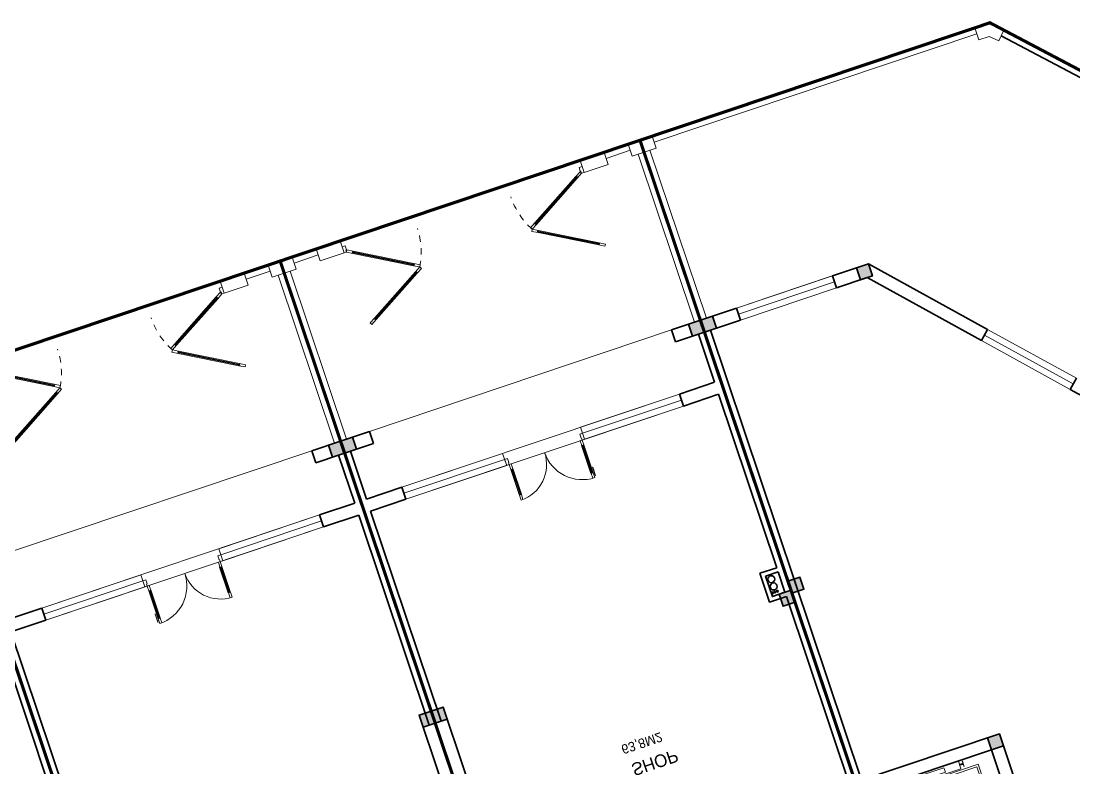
# Model space of a CAD drawing. Header units: metres. Extents: x 568336 to 569219, y 2065964 to 2066430.
# Drawn here: x 568480 to 568496.64, y 2066035.46 to 2066047.26 of the extents above; entities that cross this region are included whole.
import ezdxf

# ---------------------------------------------------------------- set-up
doc = ezdxf.new("R2010")
doc.units = ezdxf.units.M
for name, pattern in [('$AUDIT_BAD_LTYPE2', [0]), ('CENTER', [2, 1.25, -0.25, 0.25, -0.25]), ('HIDDEN', [0.375, 0.25, -0.125])]:
    doc.linetypes.add(name, pattern=pattern)
doc.layers.get('0').update_dxf_attribs({"linetype": 'CONTINUOUS'})
for name, color, linetype, lineweight in [('-CENTER', 143, 'CENTER', 13), ('-CONCRETE', 1, 'CONTINUOUS', 35), ('-DOOR', 137, 'CONTINUOUS', 9), ('-HATCH', 8, 'CONTINUOUS', 5), ('-LINE1', 7, 'CONTINUOUS', 18), ('-LINE2', 252, 'CONTINUOUS', 9), ('-STEEL1', 1, 'CONTINUOUS', 35), ('-WALL', 4, 'CONTINUOUS', 35), ('A-NET THAY', 125, 'CONTINUOUS', 18), ('TEXT25', 2, 'CONTINUOUS', 13)]:
    doc.layers.add(name, color=color, linetype=linetype, lineweight=lineweight)
for name, color, linetype in [('-RANH GIOI LO DAT', 12, 'CONTINUOUS'), ('APOLIC', 7, 'CONTINUOUS'), ('ChiaLo', 128, 'CENTER'), ('ViaHeS', 32, 'CONTINUOUS')]:
    doc.layers.add(name, color=color, linetype=linetype)
doc.styles.add('SVN_AVO_thuong', font='')
doc.styles.add('T1', font='', dxfattribs={"height": 200})
doc.styles.get('SVN_AVO_thuong').set_extended_font_data('SVN-Avo')
doc.styles.get('T1').set_extended_font_data('VNgeometric Light')

# ---------------------------------------------------------------- blocks, each defined once
blk = doc.blocks.new('X-5M-DH-2-CORE$0$A$C75E80C28')
at = {"layer": '-LINE2', "linetype": 'Continuous', "ltscale": 2}
for p, q in [((-731, -149), (731, -149)), ((-731, -1305), (-731, -149)), ((-557, -112), (-560, -112)), ((-510, -22), (-510, -51)), ((-507, -22), (-510, -22)), ((-510, -109), (-510, -79)), ((-507, -22), (-507, -51)), ((-507, -109), (-507, -79)), ((-456, -57), (-501, -57)), ((-456, -60), (-501, -60)), ((-456, -70), (-501, -70)), ((-456, -73), (-501, -73)), ((-453, -63), (-453, -67)), ((-450, -63), (-450, -67)), ((450, -63), (450, -67)), ((453, -63), (453, -67)), ((456, -57), (501, -57)), ((456, -60), (501, -60)), ((456, -70), (501, -70)), ((456, -73), (501, -73)), ((457, -112), (460, -112)), ((507, -22), (510, -22)), ((507, -22), (507, -51)), ((507, -109), (507, -79)), ((510, -22), (510, -51)), ((510, -109), (510, -79)), ((731, -1305), (731, -149)), ((-700, -179), (700, -179)), ((-700, -1225), (-700, -179)), ((700, -1225), (700, -179)), ((840, -1305), (-840, -1305)), ((-840, -1365), (-840, -1305)), ((-700, -1225), (-400, -1225)), ((425, -1309), (-425, -1309)), ((-425, -1343), (-425, -1309)), ((-400, -1305), (-400, -1225)), ((0, -1309), (0, -1343)), ((700, -1225), (400, -1225)), ((400, -1305), (400, -1225)), ((425, -1343), (425, -1309)), ((840, -1365), (840, -1305)), ((840, -1365), (-840, -1365)), ((840, -1395), (-840, -1395)), ((-840, -1395), (-840, -1455)), ((-840, -1455), (-435, -1455)), ((-435, -1450), (-435, -1460)), ((-435, -1450), (-400, -1450)), ((-435, -1460), (-425, -1460)), ((-435, -1490), (-435, -1500)), ((-435, -1490), (-425, -1490)), ((-433, -1452), (-433, -1458)), ((-433, -1452), (-402, -1452)), ((-433, -1458), (-425, -1458)), ((-433, -1492), (-433, -1498)), ((-433, -1492), (-425, -1492)), ((430, -1406), (-430, -1406)), ((-430, -1406), (-430, -1446)), ((430, -1446), (-430, -1446)), ((425, -1343), (-425, -1343)), ((-425, -1458), (-425, -1460)), ((-425, -1490), (-425, -1492)), ((-402, -1452), (-402, -1498)), ((400, -1450), (-400, -1450)), ((-400, -1450), (-400, -1500)), ((0, -1406), (0, -1446)), ((400, -1450), (400, -1500)), ((435, -1450), (400, -1450)), ((402, -1452), (402, -1498)), ((433, -1452), (402, -1452)), ((433, -1458), (425, -1458)), ((425, -1458), (425, -1460)), ((435, -1460), (425, -1460)), ((425, -1490), (425, -1492)), ((435, -1490), (425, -1490)), ((433, -1492), (425, -1492)), ((430, -1406), (430, -1446)), ((433, -1452), (433, -1458)), ((433, -1492), (433, -1498)), ((435, -1450), (435, -1460)), ((840, -1455), (435, -1455)), ((435, -1490), (435, -1500)), ((840, -1395), (840, -1455)), ((-435, -1500), (-400, -1500)), ((-433, -1498), (-402, -1498)), ((435, -1500), (400, -1500)), ((433, -1498), (402, -1498))]:
    blk.add_line(p, q, dxfattribs=at)
for points in [[(-450, 0), (-450, -130), (450, -130), (450, 0)], [(-200, -29), (200, -29), (200, -101), (-200, -101)], [(-36, -584), (36, -584), (36, -984), (-36, -984)]]:
    blk.add_lwpolyline(points, close=True, dxfattribs=at)
for points in [[(-780, -789), (-751, -789, 0.414214), (-750, -788), (-750, -784), (-750, -780, 0.414214), (-751, -779), (-780, -779, -0.256978), (-784, -782), (-798, -782, -0.414214), (-801, -779), (-804, -749, 0.414214), (-807, -746), (-812, -746), (-812, -784), (-812, -821), (-807, -821, 0.414214), (-804, -818), (-801, -789, -0.414214), (-798, -786), (-784, -786, -0.256978), (-780, -789)], [(780, -789), (751, -789, -0.414214), (750, -788), (750, -784), (750, -780, -0.414214), (751, -779), (780, -779, 0.256978), (784, -782), (798, -782, 0.414214), (801, -779), (804, -749, -0.414214), (807, -746), (812, -746), (812, -784), (812, -821), (807, -821, -0.414214), (804, -818), (801, -789, 0.414214), (798, -786), (784, -786, 0.256978), (780, -789)]]:
    blk.add_lwpolyline(points, format="xyb", dxfattribs=at)
for centre, radius, start, end in [((-501, -51), 9.4, 180, 270), ((-501, -79), 9.4, 90, 180), ((-501, -51), 6.2, 180, 270), ((-501, -79), 6.2, 90, 180), ((-456, -63), 6.2, 0, 90), ((-456, -63), 3, 0, 90), ((-456, -67), 6.2, 270, 0), ((-456, -67), 3, 270, 0), ((456, -63), 6.2, 90, 180), ((456, -67), 6.2, 180, 270), ((456, -63), 3, 90, 180), ((456, -67), 3, 180, 270), ((501, -51), 6.2, 270, 0), ((501, -51), 9.4, 270, 0), ((501, -79), 9.4, 0, 90), ((501, -79), 6.2, 0, 90)]:
    blk.add_arc(centre, radius, start, end, dxfattribs=at)
blk = doc.blocks.new('A$C5C575821')
at = {"layer": '-CONCRETE'}
h = blk.add_hatch(color=256, dxfattribs=at)
h.dxf.hatch_style = 1
h.paths.add_polyline_path([(0, 200), (0, 0), (200, 0), (200, 200)])
blk.add_lwpolyline([(0, 0), (200, 0), (200, 200), (0, 200)], close=True, dxfattribs=at)
blk = doc.blocks.new('truc M5')
at = {"layer": '-WALL'}
for p in [(-200, 14600), (6400, 14600), (6400, 9200), (-200, 4150), (6400, 4150), (-200, -200), (2400, -200)]:
    blk.add_blockref('A$C5C575821', p, dxfattribs=at)
blk = doc.blocks.new('M5-T1.1')
at = {"layer": '-CONCRETE'}
blk.add_lwpolyline([(615312, -26316), (615912, -26316), (615912, -27816), (613912, -27816), (613912, -26316), (614512, -26316), (614512, -26116), (613712, -26116), (613712, -28016), (616112, -28016), (616112, -26116), (615312, -26116), (615312, -26316)], dxfattribs=at)
at = {"layer": '-DOOR'}
blk.add_line((614511, -35716), (615911, -35716), dxfattribs=at)
for points in [[(617970, -34133), (619054, -32956), (618907, -32820), (617823, -33997)], [(614312, -35716), (614312, -35516), (615912, -35516), (615912, -35716)]]:
    blk.add_lwpolyline(points, close=True, dxfattribs=at)
for points in [[(618980, -32888), (617896, -34065)], [(615912, -35616), (614312, -35616)]]:
    blk.add_lwpolyline(points, dxfattribs=at)
at = {"layer": '-LINE1'}
for p, q in [((613811, -38516), (613812, -35716)), ((619296, -38616), (613912, -38616))]:
    blk.add_line(p, q, dxfattribs=at)
for points in [[(619546, -38716), (619727, -38544), (619589, -38399), (619466, -38516)], [(619466, -38516), (619296, -38516), (619296, -38716), (619546, -38716)]]:
    blk.add_lwpolyline(points, dxfattribs=at)
blk.add_lwpolyline([(613712, -38716), (613912, -38716), (613912, -38516), (613712, -38516)], close=True, dxfattribs=at)
at = {"layer": '-RANH GIOI LO DAT', "linetype": 'HIDDEN', "ltscale": 10, "const_width": 50}
blk.add_lwpolyline([(623601, -18716), (613712, -18716), (613712, -38716), (619546, -38716), (624310, -33722)], close=True, dxfattribs=at)
at = {"layer": '-WALL'}
for p, q in [((613712, -20716), (613712, -35716)), ((613812, -28016), (613812, -35516)), ((620312, -31295), (618907, -32820)), ((619054, -32956), (618907, -32820)), ((617823, -33997), (616424, -35516)), ((617970, -34133), (617823, -33997)), ((617970, -34133), (616512, -35716)), ((614312, -35516), (613912, -35516)), ((614312, -35516), (614312, -35716)), ((616424, -35516), (615912, -35516)), ((615912, -35516), (615912, -35716)), ((614312, -35716), (613712, -35716)), ((616512, -35716), (615912, -35716))]:
    blk.add_line(p, q, dxfattribs=at)
blk.add_line((619649, -38462), (621848, -36156))
at = {"layer": '-STEEL1'}
blk.add_blockref('truc M5', (613912, -35516), dxfattribs=at)
at = {"layer": '-WALL', "xscale": -1, "rotation": 270}
blk.add_blockref('A$C5C575821', (615912, -28016), dxfattribs=at)
at = {"color": 2, "xscale": -1, "rotation": 180}
blk.add_blockref('X-5M-DH-2-CORE$0$A$C75E80C28', (614912, -27816), dxfattribs=at)
blk = doc.blocks.new('*U8')
for points in [[(22, 564), (22, 734), (50, 734), (50, 706), (27, 706), (27, 564)], [(0, 0), (50, 0), (50, -40), (60, -40), (60, -123), (0, -123)], [(1599, 0), (1549, 0), (1549, -40), (1539, -40), (1539, -123), (1599, -123)]]:
    blk.add_lwpolyline(points, close=True)
for points in [[(50, 670), (90, 670), (90, 770), (50, 770), (50, 670)], [(50, 673), (50, 100)], [(1549, 629), (1509, 629), (1509, 729), (1549, 729), (1549, 629)], [(1549, 632), (1549, 100)], [(50, 100), (90, 100), (90, 0), (50, 0), (50, 100)], [(1549, 100), (1509, 100), (1509, 0), (1549, 0), (1549, 100)]]:
    blk.add_lwpolyline(points)
at = {"ltscale": 0.3}
for points in [[(820, 0, 0.414214), (50, 770, 0.414214)], [(820, 0, -0.414214), (1549, 729, -0.414214)]]:
    blk.add_lwpolyline(points, format="xyb", dxfattribs=at)
at = {"layer": 'APOLIC', "linetype": '$AUDIT_BAD_LTYPE2'}
for p, q in [((70, 100), (70, 670)), ((90, 670), (90, 100)), ((1509, 629), (1509, 100)), ((1529, 100), (1529, 629))]:
    blk.add_line(p, q, dxfattribs=at)
blk = doc.blocks.new('TRUC M4')
at = {"layer": '-WALL'}
for p in [(-200, 14600), (5600, 14600), (-200, 9000), (5600, 9000), (-200, 4300), (5600, 4300), (-200, -200), (5600, -200)]:
    blk.add_blockref('A$C5C575821', p, dxfattribs=at)
blk = doc.blocks.new('cua 2 canh')
at = {"ltscale": 100}
for p, q in [((205834, 29901), (204986, 29411)), ((205003, 29381), (205852, 29871)), ((205834, 28761), (204986, 29251)), ((205003, 29281), (205852, 28791))]:
    blk.add_line(p, q, dxfattribs=at)
at = {"color": 8, "ltscale": 100}
for points in [[(204983, 29395), (204988, 29387), (205854, 29887), (205849, 29895)], [(204983, 29267), (204988, 29275), (205854, 28775), (205849, 28767)]]:
    blk.add_lwpolyline(points, close=True, dxfattribs=at)
at = {"ltscale": 100}
for points in [[(205841, 29890), (205849, 29895), (205854, 29887), (205846, 29882), (205852, 29871), (205938, 29921), (205921, 29951), (205834, 29901)], [(204917, 29331), (205003, 29381), (204997, 29392), (204988, 29387), (204983, 29395), (204992, 29400), (204986, 29411), (204899, 29361)], [(204917, 29331), (205003, 29281), (204997, 29270), (204988, 29275), (204983, 29267), (204992, 29262), (204986, 29251), (204899, 29301)], [(205841, 28772), (205849, 28767), (205854, 28775), (205846, 28780), (205852, 28791), (205938, 28741), (205921, 28711), (205834, 28761)], [(205928, 28706), (205938, 28706), (205938, 28741), (205978, 28741), (205978, 28641), (205928, 28641)]]:
    blk.add_lwpolyline(points, close=True, dxfattribs=at)
at = {"color": 8, "linetype": 'HIDDEN', "ltscale": 10}
blk.add_arc((205938, 28741), 1180, 150, 180, dxfattribs=at)
blk = doc.blocks.new('M4- T1')
at = {"layer": '-CONCRETE'}
for centre, radius in [((722483, 35987, 0), 13), ((722532, 35897, 0), 55), ((722522, 35987, 0), 13), ((722563, 35987, 0), 13), ((722532, 35776, 0), 55)]:
    blk.add_circle(centre, radius, dxfattribs=at)
at = {"layer": '-DOOR'}
for p, q in [((717458, 32741), (719140, 32741)), ((720440, 32741), (722088, 32741))]:
    blk.add_line(p, q, dxfattribs=at)
for points in [[(719213, 32741), (717458, 32741), (717458, 32541), (722088, 32541), (722088, 32741), (720366, 32741)], [(719140, 32641), (717458, 32641)], [(720440, 32641), (722088, 32641)]]:
    blk.add_lwpolyline(points, dxfattribs=at)
for points in [[(719140, 32741), (717458, 32741), (717458, 32541), (719140, 32541)], [(720440, 32741), (722088, 32741), (722088, 32541), (720440, 32541)]]:
    blk.add_lwpolyline(points, close=True, dxfattribs=at)
at = {"layer": '-HATCH'}
blk.add_line((717458, 32741), (722088, 32741), dxfattribs=at)
at = {"layer": '-LINE1', "lineweight": 18}
for p, q in [((716773, 32541), (716773, 28541)), ((722773, 32541), (722773, 28541)), ((716872, 28741), (716872, 31541)), ((722673, 28741), (722673, 31541)), ((716973, 28641), (717373, 28641)), ((722173, 28641), (722573, 28641))]:
    blk.add_line(p, q, dxfattribs=at)
at = {"layer": '-LINE1'}
blk.add_line((717253, 31541), (722293, 31541), dxfattribs=at)
at = {"layer": '-LINE1', "lineweight": 18}
for points in [[(716773, 28541), (716973, 28541), (716973, 28741), (716773, 28741)], [(717373, 28541), (717773, 28541), (717773, 28741), (717373, 28741)], [(721773, 28541), (722173, 28541), (722173, 28741), (721773, 28741)], [(722573, 28541), (722773, 28541), (722773, 28741), (722573, 28741)]]:
    blk.add_lwpolyline(points, close=True, dxfattribs=at)
at = {"layer": '-RANH GIOI LO DAT', "linetype": 'HIDDEN', "ltscale": 10, "const_width": 50}
blk.add_lwpolyline([(716773, 48541), (722773, 48541), (722773, 28541), (716773, 28541)], close=True, dxfattribs=at)
at = {"layer": '-WALL'}
for p, q in [((722773, 46541), (722773, 32541)), ((722672, 36111), (722672, 46341)), ((716773, 40741), (716773, 32541)), ((716972, 36241), (716972, 40741)), ((716872, 32741), (716872, 36241)), ((716972, 36241), (716872, 36241)), ((722672, 35701), (722672, 36041)), ((722392, 35631), (722672, 35631)), ((722462, 35701), (722672, 35701)), ((722672, 32741), (722672, 35631)), ((717458, 32741), (716872, 32741)), ((717458, 32541), (717458, 32741)), ((722088, 32541), (722088, 32741)), ((722088, 32541), (722088, 32741)), ((722088, 32741), (722672, 32741)), ((716773, 32541), (716773, 31541)), ((716872, 32541), (717458, 32541)), ((716872, 31741), (716872, 32541)), ((722673, 32541), (722088, 32541)), ((722673, 32541), (722673, 31741)), ((722773, 31541), (722773, 32541)), ((717253, 31741), (716872, 31741)), ((717253, 31741), (717253, 31541)), ((722293, 31741), (722673, 31741)), ((722293, 31541), (722293, 31741)), ((717253, 31541), (716773, 31541)), ((722293, 31541), (722773, 31541))]:
    blk.add_line(p, q, dxfattribs=at)
for points in [[(722672, 36111), (722392, 36111), (722392, 35631)], [(722672, 36041), (722462, 36041), (722462, 35701)]]:
    blk.add_lwpolyline(points, dxfattribs=at)
at = {"layer": '-DOOR', "xscale": -0.8130081300813009, "yscale": 0.8130081300813009, "zscale": 0.8130081300813009}
blk.add_blockref('*U8', (720440, 32741), dxfattribs=at)
at = {"layer": '-STEEL1'}
blk.add_blockref('TRUC M4', (716973, 31741), dxfattribs=at)
at = {"layer": 'A-NET THAY', "color": 2, "true_color": 0xf1eb1f, "xscale": -1}
blk.add_blockref('cua 2 canh', (923751, 0), dxfattribs=at)
at = {"layer": 'A-NET THAY', "color": 2, "true_color": 0xf1eb1f}
blk.add_blockref('cua 2 canh', (515794, 0), dxfattribs=at)
at = {"layer": 'TEXT25'}
for s, height, style, p in [('SHOP', 200, 'SVN_AVO_thuong', (719488, 37839)), ('63,8M2', 150, 'T1', (719435, 37508))]:
    blk.add_text(s, height=height, rotation=360, dxfattribs=dict(at, style=style)).set_placement(p)

msp = doc.modelspace()

# ---------------------------------------------------------------- linework, layer by layer
msp.add_lwpolyline([(568496.143, 2066026.416), (568505.517, 2066029.562), (568501.415, 2066044.014), (568495.31, 2066047.233), (568489.779, 2066045.377), (568496.142, 2066026.416)], close=True)
at = {"layer": 'ChiaLo', "ltscale": 5}
for points in [[(568489.779, 2066045.377), (568496.142, 2066026.416)], [(568484.09, 2066043.468), (568490.453, 2066024.507)], [(568478.402, 2066041.559), (568484.765, 2066022.598)]]:
    msp.add_lwpolyline(points, dxfattribs=at)
at = {"layer": 'ViaHeS'}
msp.add_lwpolyline([(568377.91, 2066007.834), (568495.31, 2066047.233), (568501.415, 2066044.014), (568510.44, 2066012.22), (568505.716, 2066003.259), (568392.227, 2065965.173), (568385.896, 2065968.322), (568374.761, 2066001.503)], close=True, dxfattribs=at)

# ---------------------------------------------------------------- block references
at = {"layer": '-CENTER', "color": 2, "true_color": 0xf1eb1f, "yscale": 0.001, "zscale": 0.001}
for p, xscale, rotation in [((567795.482, 2065842.482), -0.001, 198.5512922840562), ((569154.54, 2066298.57), 0.001, 198.5512921127116), ((567784.106, 2065838.665), -0.001, 198.5512922840562)]:
    msp.add_blockref('M4- T1', p, dxfattribs=dict(at, xscale=xscale, rotation=rotation))
at = {"layer": '-WALL', "color": 2, "true_color": 0xf1eb1f, "xscale": -0.001, "yscale": 0.001, "zscale": 0.001, "rotation": 198.5510846630406}
msp.add_blockref('M5-T1.1', (567920.273, 2065813.42), dxfattribs=at)

doc.saveas('drawing.dxf')
